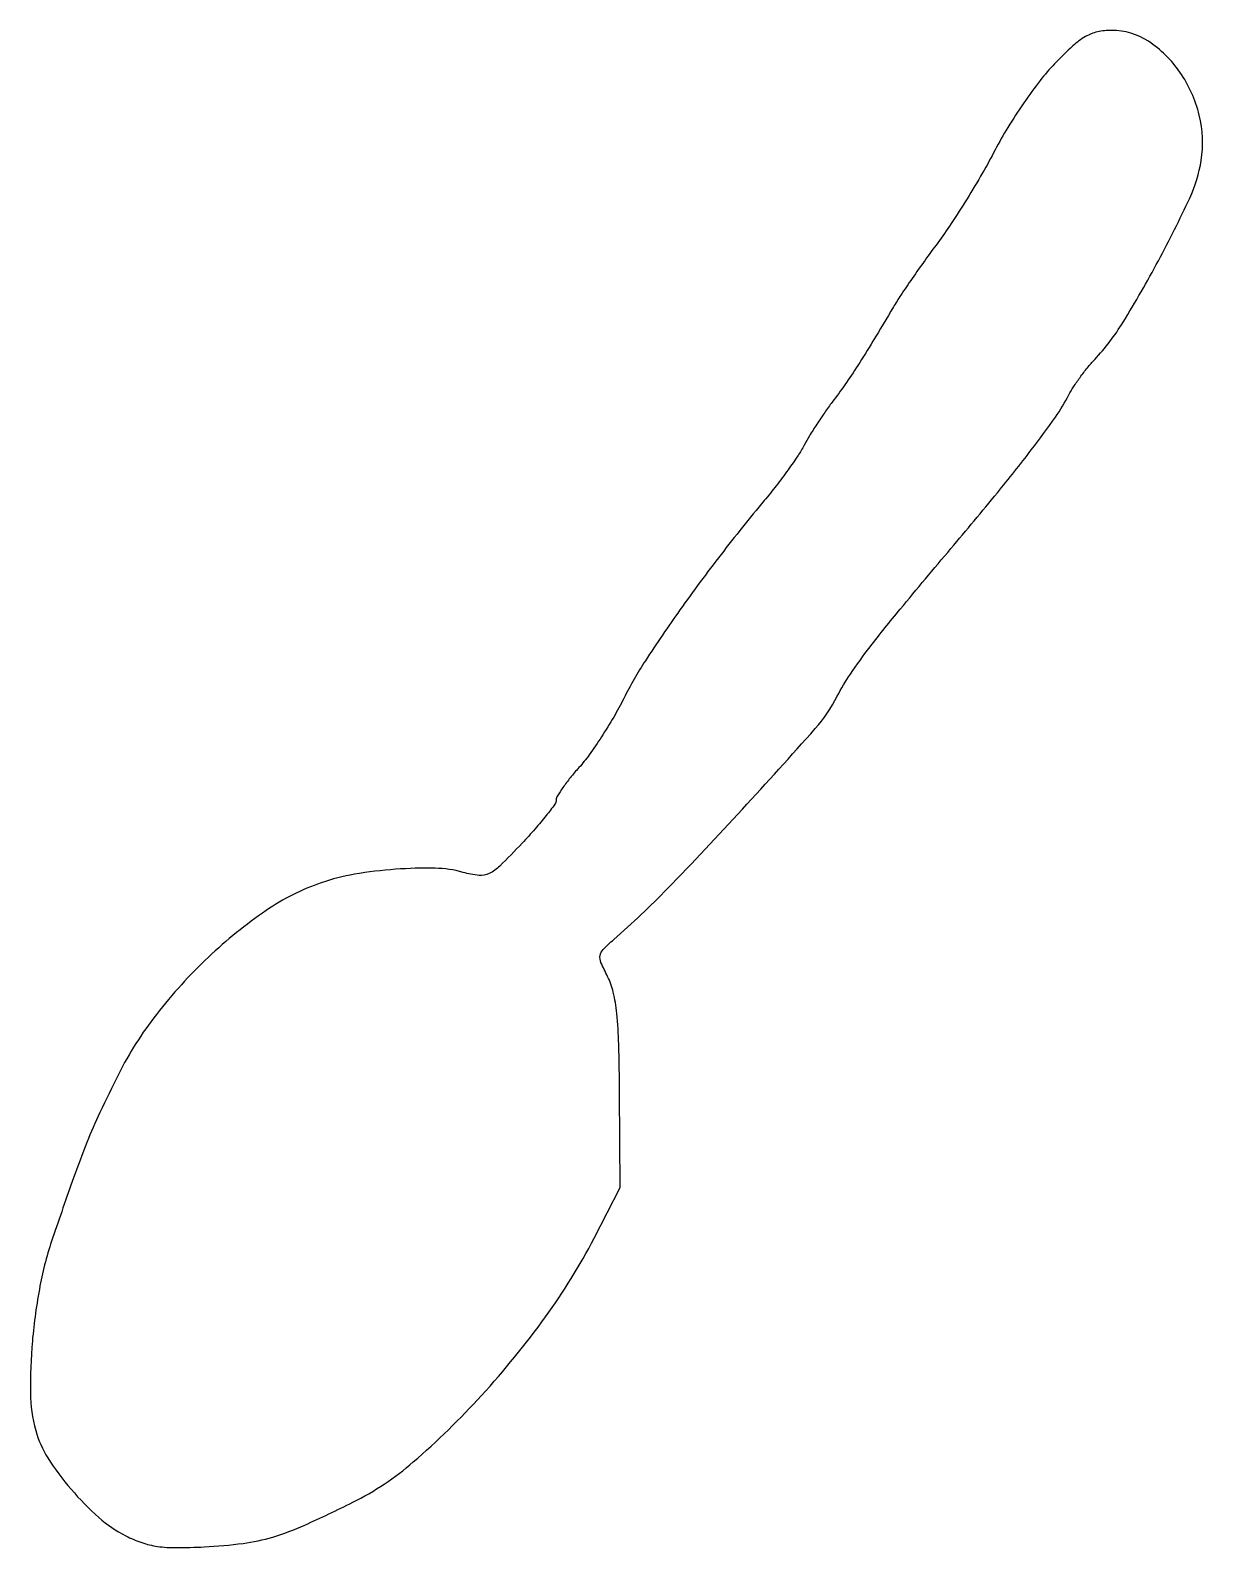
# Model space of a CAD drawing. Extents: x 0 to 174, y 0 to 225.
import ezdxf

# ---------------------------------------------------------------- set-up
doc = ezdxf.new("R2010")
doc.units = 0

msp = doc.modelspace()

# ---------------------------------------------------------------- linework, layer by layer
msp.add_lwpolyline([(151.842979, 220.03114, 0.02722), (149.720216, 217.574298, 0.013355), (147.278953, 214.236173, 0.013208), (144.920745, 210.623553, 0.018703), (143.031331, 207.28114, -0.011442), (141.164989, 203.86469, -0.007562), (138.872771, 200.02321, -0.007611), (136.530074, 196.354864, -0.014617), (134.522872, 193.5, 0.005071), (132.6535, 190.946214, 0.004412), (130.746344, 188.234375, 0.004441), (129.06411, 185.750024, 0.013039), (127.966311, 184, -0.002591), (124.928278, 178.924453, -0.006784), (122.678426, 175.320784, -0.009077), (120.778564, 172.482263, -0.011133), (118.898213, 169.904673, 0.01112), (117.787542, 168.382242, 0.007762), (116.600437, 166.618873, 0.007834), (115.514473, 164.891812, 0.016086), (114.729569, 163.5, -0.027224), (113.839459, 162.000666, -0.008566), (112.35064, 159.858288, -0.008529), (110.604525, 157.520445, -0.009353), (108.831356, 155.315447, 0.009808), (102.422474, 147.330916, 0.009806), (96.331313, 139.100741, 0.010173), (91.216306, 131.578698, 0.027751), (88.012189, 126, -0.015424), (86.514322, 123.23655, -0.011791), (84.71363, 120.306966, -0.011956), (82.895498, 117.641517, -0.027376), (81.372112, 115.747119, 0.012961), (80.080656, 114.232656, 0.01718), (78.990558, 112.786159, 0.014587), (78.171854, 111.542746, 0.139165), (78, 110.937259, -0.159388), (77.790834, 110.297774, -0.009033), (76.51522, 108.62083, -0.013106), (74.881876, 106.660171, -0.009186), (72.945428, 104.535815, -0.007764), (69.642874, 101.150723, -0.081079), (68.069005, 100.026158, -0.142997), (66.562869, 99.760584, -0.04025), (64.195428, 100.215864, 0.06255), (60.058033, 100.822173, 0.023432), (54.185433, 100.667781, 0.023661), (48.110161, 99.93244, 0.041029), (43.187441, 98.676623, 0.067595), (35.040081, 94.571028, 0.038896), (26.475794, 87.652309, 0.037923), (18.759405, 79.162693, 0.049048), (13.135715, 70.269924, 0.00667), (10.393445, 64.629572, 0.014223), (8.457864, 60.185349, 0.010825), (6.48224, 54.947162, 0.002473), (3.376919, 46, 0.035467), (1.507583, 38.922138, 0.024929), (0.378351, 30.759074, 0.025066), (0.088448, 23.030306, 0.064281), (0.873514, 17.5, 0.074599), (2.682273, 13.431348, 0.034982), (6.117628, 8.790016, 0.034897), (10.239463, 4.59735, 0.063186), (14.210244, 1.892741, 0.035572), (16.610075, 0.876328, 0.047292), (18.913225, 0.324895, 0.036057), (21.718653, 0.132687, 0.011886), (25.853079, 0.246202, 0.019682), (31.593711, 0.767607, 0.040466), (36.003846, 1.711399, 0.033053), (40.733281, 3.479684, 0.009341), (47.844532, 6.849794, 0.063449), (56.822303, 12.834539, 0.028959), (66.932379, 22.689044, 0.028329), (76.420602, 34.334999, 0.037245), (83.613533, 46), (87.5, 53.5), (87.396863, 67.515658, 0.005126), (87.269581, 74.742584, 0.018719), (86.970486, 79.316724, 0.029552), (86.455701, 82.470224, 0.064175), (85.617885, 84.772036, -0.01719), (84.629113, 86.856758, -0.143741), (84.502486, 87.881306, -0.15362), (84.955662, 88.779189, -0.020465), (86.517342, 90.256379, 0.0209), (94.489295, 97.810178, 0.006873), (105.58533, 109.560075, 0.00456), (116.370115, 121.516568, 0.063086), (119.646605, 126.318204, -0.031186), (121.594744, 129.604293, -0.014567), (124.498243, 133.61488, -0.009015), (128.972751, 139.218976, -0.00226), (136.476594, 148.194414, 0.003512), (143.362931, 156.473307, 0.008097), (148.394535, 162.816331, 0.010101), (151.975604, 167.684607, 0.035906), (153.973031, 171, -0.0272), (154.639914, 172.15177, -0.012798), (155.618135, 173.566943, -0.01264), (156.721096, 175.000795, -0.017378), (157.788094, 176.22789, 0.049675), (161.99258, 181.744781, 0.015153), (167.229325, 190.856362, 0.014104), (171.863005, 200.135806, 0.069199), (173.572016, 205.724997, 0.100974), (173.285326, 212.434651, 0.089884), (170.414369, 218.807743, 0.097263), (165.740753, 223.379122, 0.146133), (160.313281, 225, 0.053567), (158.178802, 224.770666, 0.079281), (156.42872, 224.087251, 0.054559), (154.554978, 222.693527, 0.013813)], format="xyb", close=True)

doc.saveas('drawing.dxf')
